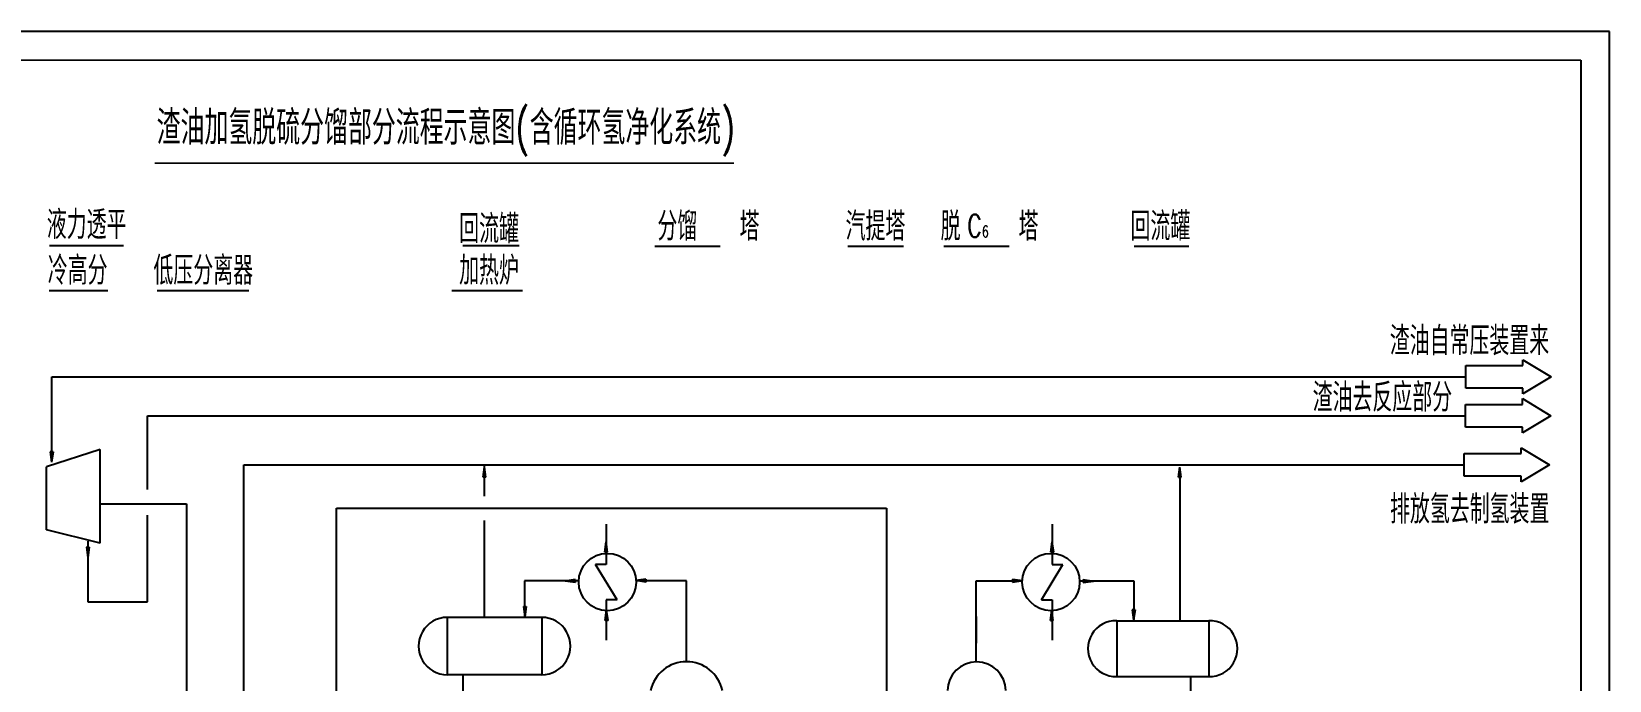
# Model space of a CAD drawing. Extents: x 0 to 420, y 0 to 297.
# Drawn here: x 142.8 to 419.9, y 182.9 to 296.9 of the extents above; entities that cross this region are included whole.
import ezdxf

# ---------------------------------------------------------------- set-up
doc = ezdxf.new("R2010")
doc.units = 0
doc.header["$LTSCALE"] = 300
doc.header["$MEASUREMENT"] = 0
doc.linetypes.add('DASHED', pattern=[0.75, 0.5, -0.25])
doc.layers.get('0').update_dxf_attribs({"linetype": 'CONTINUOUS'})
doc.styles.get("Standard").update_dxf_attribs({"font": 'txt', "width": 0.62, "bigfont": 'hztxt'})

# ---------------------------------------------------------------- blocks, each defined once
blk = doc.blocks.new('FH02')
at = {"linetype": 'Continuous'}
for p, q in [((10, 2), (10, 3)), ((10, 3), (15, 0)), ((0, -2), (0, 2)), ((0, 2), (10, 2)), ((15, 0), (10, -3)), ((10, -2), (0, -2)), ((10, -3), (10, -2))]:
    blk.add_line(p, q, dxfattribs=at)

msp = doc.modelspace()

# ---------------------------------------------------------------- linework, layer by layer
for p, q in [((419.86, 296.85), (-0.14, 296.85)), ((419.86, -0.15), (419.86, 296.85)), ((145.88, 259.3), (158.93, 259.3)), ((218.49, 259.3), (228.37, 259.3)), ((252.21, 259.15), (263.69, 259.15)), ((286.08, 259.15), (295.88, 259.15)), ((302.94, 259.15), (314.42, 259.15)), ((336.38, 259.15), (345.97, 259.15)), ((145.86, 251.39), (156.16, 251.39)), ((164.79, 251.39), (180.91, 251.39)), ((216.56, 251.39), (228.98, 251.39)), ((146.32, 222.82), (146.32, 236.21)), ((146.32, 236.21), (394.65, 236.21)), ((163.09, 229.37), (394.57, 229.37)), ((163.09, 216.42), (163.09, 229.37)), ((154.8, 223.43), (145.39, 220.39)), ((146.53, 223.02), (146.03, 223.02)), ((146.03, 223.02), (146.28, 221.23)), ((146.52, 222.98), (146.04, 222.98)), ((146.53, 222.93), (146.05, 222.93)), ((146.51, 222.9), (146.05, 222.9)), ((146.5, 222.85), (146.06, 222.85)), ((146.5, 222.81), (146.06, 222.81)), ((146.49, 222.77), (146.07, 222.77)), ((146.49, 222.73), (146.07, 222.73)), ((146.48, 222.7), (146.08, 222.7)), ((146.48, 222.67), (146.08, 222.67)), ((146.48, 222.65), (146.09, 222.65)), ((146.47, 222.63), (146.09, 222.63)), ((146.47, 222.61), (146.09, 222.61)), ((146.47, 222.61), (146.09, 222.61)), ((146.47, 222.59), (146.09, 222.59)), ((146.47, 222.59), (146.09, 222.59)), ((146.46, 222.57), (146.1, 222.57)), ((146.46, 222.57), (146.1, 222.57)), ((146.46, 222.56), (146.1, 222.56)), ((146.46, 222.53), (146.1, 222.53)), ((146.46, 222.5), (146.11, 222.5)), ((146.45, 222.49), (146.11, 222.49)), ((146.45, 222.46), (146.11, 222.46)), ((146.45, 222.44), (146.11, 222.44)), ((146.51, 222.93), (146.12, 222.93)), ((146.44, 222.42), (146.12, 222.42)), ((146.44, 222.38), (146.12, 222.38)), ((146.44, 222.38), (146.12, 222.38)), ((146.43, 222.35), (146.13, 222.35)), ((146.43, 222.31), (146.13, 222.31)), ((146.51, 222.93), (146.14, 222.93)), ((146.43, 222.28), (146.14, 222.28)), ((146.42, 222.27), (146.14, 222.27)), ((146.42, 222.24), (146.14, 222.24)), ((146.41, 222.2), (146.15, 222.2)), ((146.41, 222.17), (146.15, 222.17)), ((146.41, 222.16), (146.15, 222.16)), ((146.41, 222.15), (146.15, 222.15)), ((146.41, 222.15), (146.15, 222.15)), ((146.41, 222.14), (146.16, 222.14)), ((146.41, 222.14), (146.16, 222.14)), ((146.4, 222.12), (146.16, 222.12)), ((146.4, 222.11), (146.16, 222.11)), ((146.4, 222.08), (146.16, 222.08)), ((146.39, 222.06), (146.17, 222.06)), ((146.39, 222.03), (146.17, 222.03)), ((146.38, 221.99), (146.18, 221.99)), ((146.39, 221.99), (146.18, 221.99)), ((146.38, 221.97), (146.18, 221.97)), ((146.38, 221.94), (146.18, 221.94)), ((146.38, 221.92), (146.19, 221.92)), ((146.37, 221.9), (146.19, 221.9)), ((146.37, 221.88), (146.19, 221.88)), ((146.37, 221.87), (146.19, 221.87)), ((146.37, 221.86), (146.19, 221.86)), ((146.37, 221.85), (146.2, 221.85)), ((146.36, 221.83), (146.2, 221.83)), ((146.36, 221.83), (146.2, 221.83)), ((146.36, 221.82), (146.2, 221.82)), ((146.36, 221.82), (146.2, 221.82)), ((146.36, 221.81), (146.2, 221.81)), ((146.36, 221.79), (146.2, 221.79)), ((146.36, 221.78), (146.21, 221.78)), ((146.35, 221.76), (146.21, 221.76)), ((146.35, 221.74), (146.21, 221.74)), ((146.35, 221.74), (146.21, 221.74)), ((146.35, 221.74), (146.21, 221.74)), ((146.35, 221.73), (146.21, 221.73)), ((146.35, 221.72), (146.21, 221.72)), ((146.35, 221.71), (146.22, 221.71)), ((146.34, 221.69), (146.22, 221.69)), ((146.34, 221.69), (146.22, 221.69)), ((146.34, 221.69), (146.22, 221.69)), ((146.53, 223.02), (146.28, 221.23)), ((146.28, 223.02), (146.28, 221.23)), ((154.8, 206.97), (154.8, 223.43)), ((145.39, 209.32), (145.39, 220.39)), ((146.34, 221.66), (146.22, 221.66)), ((146.34, 221.66), (146.22, 221.66)), ((146.34, 221.65), (146.22, 221.65)), ((146.33, 221.62), (146.23, 221.62)), ((146.33, 221.61), (146.23, 221.61)), ((146.33, 221.6), (146.23, 221.6)), ((146.33, 221.58), (146.23, 221.58)), ((146.32, 221.54), (146.24, 221.54)), ((146.32, 221.52), (146.24, 221.52)), ((146.32, 221.51), (146.24, 221.51)), ((146.31, 221.46), (146.25, 221.46)), ((180.04, 41.69), (180.04, 220.74)), ((180.04, 220.74), (394.34, 220.74)), ((222.05, 218.56), (222.3, 220.36)), ((222.5, 218.93), (222.1, 218.93)), ((222.5, 218.92), (222.1, 218.92)), ((222.49, 219), (222.11, 219)), ((222.49, 219), (222.11, 219)), ((222.49, 218.98), (222.11, 218.98)), ((222.49, 218.98), (222.11, 218.98)), ((222.49, 218.96), (222.11, 218.96)), ((222.48, 219.06), (222.12, 219.06)), ((222.48, 219.02), (222.12, 219.02)), ((222.48, 219.02), (222.12, 219.02)), ((222.48, 219.02), (222.12, 219.02)), ((222.47, 219.15), (222.13, 219.15)), ((222.47, 219.13), (222.13, 219.13)), ((222.47, 219.1), (222.13, 219.1)), ((222.47, 219.09), (222.13, 219.09)), ((222.46, 219.21), (222.14, 219.21)), ((222.46, 219.2), (222.14, 219.2)), ((222.46, 219.17), (222.14, 219.17)), ((222.45, 219.28), (222.15, 219.28)), ((222.45, 219.24), (222.15, 219.24)), ((222.44, 219.34), (222.16, 219.34)), ((222.44, 219.32), (222.16, 219.32)), ((222.44, 219.31), (222.16, 219.31)), ((222.43, 219.45), (222.17, 219.45)), ((222.43, 219.45), (222.17, 219.45)), ((222.43, 219.43), (222.17, 219.43)), ((222.43, 219.43), (222.17, 219.43)), ((222.43, 219.43), (222.17, 219.43)), ((222.43, 219.41), (222.17, 219.41)), ((222.43, 219.38), (222.17, 219.38)), ((222.42, 219.5), (222.18, 219.5)), ((222.42, 219.47), (222.18, 219.47)), ((222.42, 219.47), (222.18, 219.47)), ((222.41, 219.55), (222.19, 219.55)), ((222.41, 219.53), (222.19, 219.53)), ((222.4, 219.64), (222.2, 219.64)), ((222.4, 219.62), (222.2, 219.62)), ((222.4, 219.6), (222.2, 219.6)), ((222.4, 219.59), (222.2, 219.59)), ((222.39, 219.73), (222.21, 219.73)), ((222.39, 219.71), (222.21, 219.71)), ((222.39, 219.7), (222.21, 219.7)), ((222.39, 219.68), (222.21, 219.68)), ((222.39, 219.67), (222.21, 219.67)), ((222.37, 219.81), (222.22, 219.81)), ((222.38, 219.79), (222.22, 219.79)), ((222.38, 219.78), (222.22, 219.78)), ((222.38, 219.77), (222.22, 219.77)), ((222.38, 219.77), (222.22, 219.77)), ((222.38, 219.75), (222.22, 219.75)), ((222.38, 219.75), (222.22, 219.75)), ((222.38, 219.74), (222.22, 219.74)), ((222.37, 219.88), (222.23, 219.88)), ((222.37, 219.87), (222.23, 219.87)), ((222.37, 219.86), (222.23, 219.86)), ((222.37, 219.85), (222.23, 219.85)), ((222.37, 219.84), (222.23, 219.84)), ((222.37, 219.84), (222.23, 219.84)), ((222.37, 219.82), (222.23, 219.82)), ((222.36, 219.93), (222.24, 219.93)), ((222.36, 219.93), (222.24, 219.93)), ((222.36, 219.93), (222.24, 219.93)), ((222.36, 219.9), (222.24, 219.9)), ((222.36, 219.89), (222.24, 219.89)), ((222.36, 219.89), (222.24, 219.89)), ((222.35, 220.01), (222.25, 220.01)), ((222.35, 219.99), (222.25, 219.99)), ((222.35, 219.98), (222.25, 219.98)), ((222.35, 219.96), (222.25, 219.96)), ((222.34, 220.07), (222.26, 220.07)), ((222.34, 220.07), (222.26, 220.07)), ((222.34, 220.05), (222.26, 220.05)), ((222.33, 220.12), (222.27, 220.12)), ((222.55, 218.56), (222.3, 220.36)), ((222.3, 218.57), (222.3, 220.36)), ((222.31, 215.25), (222.31, 220.74)), ((344.16, 218.56), (344.4, 220.36)), ((344.21, 218.98), (344.59, 218.98)), ((344.21, 218.98), (344.59, 218.98)), ((344.21, 218.96), (344.59, 218.96)), ((344.21, 218.93), (344.6, 218.93)), ((344.21, 218.92), (344.6, 218.92)), ((344.22, 219.06), (344.58, 219.06)), ((344.22, 219.02), (344.59, 219.02)), ((344.22, 219.02), (344.59, 219.02)), ((344.22, 219.02), (344.59, 219.02)), ((344.22, 219), (344.59, 219)), ((344.22, 219), (344.59, 219)), ((344.23, 219.13), (344.57, 219.13)), ((344.23, 219.1), (344.58, 219.1)), ((344.23, 219.09), (344.58, 219.09)), ((344.24, 219.21), (344.56, 219.21)), ((344.24, 219.2), (344.56, 219.2)), ((344.24, 219.17), (344.57, 219.17)), ((344.24, 219.15), (344.57, 219.15)), ((344.25, 219.28), (344.55, 219.28)), ((344.25, 219.24), (344.56, 219.24)), ((344.26, 219.34), (344.54, 219.34)), ((344.26, 219.32), (344.55, 219.32)), ((344.26, 219.31), (344.55, 219.31)), ((344.27, 219.43), (344.53, 219.43)), ((344.27, 219.41), (344.53, 219.41)), ((344.27, 219.38), (344.54, 219.38)), ((344.28, 219.47), (344.52, 219.47)), ((344.28, 219.47), (344.52, 219.47)), ((344.28, 219.45), (344.53, 219.45)), ((344.28, 219.45), (344.53, 219.45)), ((344.28, 219.43), (344.53, 219.43)), ((344.28, 219.43), (344.53, 219.43)), ((344.29, 219.55), (344.51, 219.55)), ((344.29, 219.53), (344.52, 219.53)), ((344.29, 219.5), (344.52, 219.5)), ((344.3, 219.64), (344.5, 219.64)), ((344.3, 219.62), (344.5, 219.62)), ((344.3, 219.6), (344.51, 219.6)), ((344.3, 219.59), (344.51, 219.59)), ((344.31, 219.71), (344.49, 219.71)), ((344.31, 219.7), (344.49, 219.7)), ((344.31, 219.68), (344.5, 219.68)), ((344.31, 219.67), (344.5, 219.67)), ((344.32, 219.79), (344.48, 219.79)), ((344.32, 219.78), (344.48, 219.78)), ((344.32, 219.77), (344.48, 219.77)), ((344.32, 219.77), (344.48, 219.77)), ((344.32, 219.75), (344.49, 219.75)), ((344.32, 219.75), (344.49, 219.75)), ((344.32, 219.74), (344.49, 219.74)), ((344.32, 219.73), (344.49, 219.73)), ((344.33, 219.86), (344.47, 219.86)), ((344.33, 219.85), (344.47, 219.85)), ((344.33, 219.84), (344.47, 219.84)), ((344.33, 219.84), (344.47, 219.84)), ((344.33, 219.82), (344.48, 219.82)), ((344.33, 219.81), (344.48, 219.81)), ((344.34, 219.93), (344.46, 219.93)), ((344.34, 219.93), (344.46, 219.93)), ((344.34, 219.93), (344.46, 219.93)), ((344.34, 219.9), (344.47, 219.9)), ((344.34, 219.89), (344.47, 219.89)), ((344.34, 219.89), (344.47, 219.89)), ((344.34, 219.88), (344.47, 219.88)), ((344.34, 219.87), (344.47, 219.87)), ((344.35, 220.01), (344.45, 220.01)), ((344.35, 219.99), (344.45, 219.99)), ((344.35, 219.98), (344.45, 219.98)), ((344.35, 219.96), (344.46, 219.96)), ((344.36, 220.07), (344.44, 220.07)), ((344.36, 220.07), (344.44, 220.07)), ((344.36, 220.05), (344.45, 220.05)), ((344.37, 220.12), (344.43, 220.12)), ((344.65, 218.56), (344.4, 220.36)), ((344.4, 218.57), (344.4, 220.36)), ((344.46, 193.37), (344.46, 219.01)), ((222.55, 218.56), (222.05, 218.56)), ((222.54, 218.61), (222.06, 218.61)), ((222.53, 218.69), (222.07, 218.69)), ((222.55, 218.65), (222.07, 218.65)), ((222.52, 218.78), (222.08, 218.78)), ((222.52, 218.74), (222.08, 218.74)), ((222.51, 218.86), (222.09, 218.86)), ((222.51, 218.82), (222.09, 218.82)), ((222.5, 218.88), (222.1, 218.88)), ((222.53, 218.65), (222.14, 218.65)), ((222.53, 218.65), (222.16, 218.65)), ((344.16, 218.65), (344.64, 218.65)), ((344.16, 218.61), (344.64, 218.61)), ((344.16, 218.56), (344.65, 218.56)), ((344.17, 218.69), (344.63, 218.69)), ((344.17, 218.65), (344.55, 218.65)), ((344.17, 218.65), (344.57, 218.65)), ((344.18, 218.74), (344.63, 218.74)), ((344.19, 218.82), (344.61, 218.82)), ((344.19, 218.78), (344.62, 218.78)), ((344.2, 218.88), (344.6, 218.88)), ((344.2, 218.86), (344.61, 218.86)), ((163.09, 196.68), (163.09, 211.93)), ((196.32, 168.88), (196.32, 213.16)), ((196.32, 213.16), (292.91, 213.16)), ((222.31, 193.95), (222.31, 210.95)), ((292.91, 213.16), (292.91, 163.09)), ((154.8, 206.97), (145.39, 209.32)), ((243.68, 210.3), (243.68, 203.26)), ((321.99, 210.3), (321.99, 203.26)), ((152.39, 206.28), (152.64, 204.49)), ((152.88, 206.28), (152.39, 206.28)), ((152.88, 206.24), (152.4, 206.24)), ((152.88, 206.19), (152.4, 206.19)), ((152.86, 206.15), (152.41, 206.15)), ((152.86, 206.11), (152.41, 206.11)), ((152.85, 206.07), (152.42, 206.07)), ((152.85, 206.03), (152.42, 206.03)), ((152.84, 205.99), (152.43, 205.99)), ((152.84, 205.96), (152.43, 205.96)), ((152.83, 205.92), (152.44, 205.92)), ((152.83, 205.91), (152.44, 205.91)), ((152.83, 205.89), (152.44, 205.89)), ((152.82, 205.87), (152.45, 205.87)), ((152.82, 205.87), (152.45, 205.87)), ((152.82, 205.85), (152.45, 205.85)), ((152.82, 205.85), (152.45, 205.85)), ((152.82, 205.83), (152.45, 205.83)), ((152.82, 205.83), (152.45, 205.83)), ((152.82, 205.82), (152.45, 205.82)), ((152.81, 205.79), (152.46, 205.79)), ((152.81, 205.76), (152.46, 205.76)), ((152.81, 205.75), (152.46, 205.75)), ((152.87, 206.19), (152.47, 206.19)), ((152.8, 205.72), (152.47, 205.72)), ((152.8, 205.7), (152.47, 205.7)), ((152.8, 205.67), (152.47, 205.67)), ((152.79, 205.64), (152.48, 205.64)), ((152.79, 205.64), (152.48, 205.64)), ((152.79, 205.6), (152.48, 205.6)), ((152.87, 206.19), (152.49, 206.19)), ((152.78, 205.57), (152.49, 205.57)), ((152.78, 205.54), (152.49, 205.54)), ((152.78, 205.53), (152.49, 205.53)), ((152.77, 205.5), (152.5, 205.5)), ((152.77, 205.46), (152.5, 205.46)), ((152.77, 205.43), (152.51, 205.43)), ((152.76, 205.42), (152.51, 205.42)), ((152.76, 205.41), (152.51, 205.41)), ((152.76, 205.41), (152.51, 205.41)), ((152.76, 205.4), (152.51, 205.4)), ((152.76, 205.4), (152.51, 205.4)), ((152.76, 205.38), (152.51, 205.38)), ((152.76, 205.37), (152.51, 205.37)), ((152.75, 205.34), (152.52, 205.34)), ((152.75, 205.32), (152.52, 205.32)), ((152.75, 205.29), (152.53, 205.29)), ((152.74, 205.25), (152.53, 205.25)), ((152.74, 205.25), (152.53, 205.25)), ((152.74, 205.23), (152.53, 205.23)), ((152.73, 205.2), (152.54, 205.2)), ((152.73, 205.18), (152.54, 205.18)), ((152.73, 205.16), (152.54, 205.16)), ((152.73, 205.14), (152.55, 205.14)), ((152.72, 205.13), (152.55, 205.13)), ((152.72, 205.12), (152.55, 205.12)), ((152.72, 205.1), (152.55, 205.1)), ((152.72, 205.09), (152.55, 205.09)), ((152.72, 205.09), (152.55, 205.09)), ((152.72, 205.08), (152.55, 205.08)), ((152.72, 205.08), (152.55, 205.08)), ((152.72, 205.07), (152.56, 205.07)), ((152.61, 207.35), (152.61, 202.08)), ((152.64, 206.28), (152.64, 204.49)), ((152.88, 206.28), (152.64, 204.49)), ((243.42, 205.41), (243.66, 207.21)), ((243.9, 205.46), (243.42, 205.46)), ((243.91, 205.41), (243.42, 205.41)), ((243.89, 205.54), (243.43, 205.54)), ((243.91, 205.5), (243.43, 205.5)), ((243.88, 205.59), (243.44, 205.59)), ((243.87, 205.67), (243.45, 205.67)), ((243.88, 205.63), (243.45, 205.63)), ((243.86, 205.77), (243.46, 205.77)), ((243.86, 205.73), (243.46, 205.73)), ((243.87, 205.71), (243.46, 205.71)), ((243.85, 205.85), (243.47, 205.85)), ((243.85, 205.85), (243.47, 205.85)), ((243.85, 205.83), (243.47, 205.83)), ((243.85, 205.83), (243.47, 205.83)), ((243.85, 205.81), (243.47, 205.81)), ((243.86, 205.78), (243.47, 205.78)), ((243.84, 205.91), (243.48, 205.91)), ((243.84, 205.87), (243.48, 205.87)), ((243.85, 205.87), (243.48, 205.87)), ((243.85, 205.87), (243.48, 205.87)), ((243.83, 205.98), (243.49, 205.98)), ((243.83, 205.95), (243.49, 205.95)), ((243.84, 205.94), (243.49, 205.94)), ((243.82, 206.06), (243.5, 206.06)), ((243.82, 206.05), (243.5, 206.05)), ((243.82, 206.02), (243.5, 206.02)), ((243.83, 206), (243.5, 206)), ((243.9, 205.5), (243.5, 205.5)), ((243.81, 206.13), (243.51, 206.13)), ((243.81, 206.09), (243.51, 206.09)), ((243.8, 206.19), (243.52, 206.19)), ((243.8, 206.17), (243.52, 206.17)), ((243.81, 206.16), (243.52, 206.16)), ((243.9, 205.5), (243.52, 205.5)), ((243.79, 206.28), (243.53, 206.28)), ((243.79, 206.28), (243.53, 206.28)), ((243.79, 206.28), (243.53, 206.28)), ((243.79, 206.27), (243.53, 206.27)), ((243.8, 206.23), (243.53, 206.23)), ((243.78, 206.35), (243.54, 206.35)), ((243.78, 206.32), (243.54, 206.32)), ((243.78, 206.32), (243.54, 206.32)), ((243.79, 206.3), (243.54, 206.3)), ((243.79, 206.3), (243.54, 206.3)), ((243.77, 206.41), (243.55, 206.41)), ((243.78, 206.38), (243.55, 206.38)), ((243.76, 206.5), (243.56, 206.5)), ((243.76, 206.47), (243.56, 206.47)), ((243.77, 206.45), (243.56, 206.45)), ((243.77, 206.44), (243.56, 206.44)), ((243.75, 206.58), (243.57, 206.58)), ((243.75, 206.57), (243.57, 206.57)), ((243.75, 206.55), (243.57, 206.55)), ((243.75, 206.53), (243.57, 206.53)), ((243.76, 206.52), (243.57, 206.52)), ((243.74, 206.64), (243.58, 206.64)), ((243.74, 206.63), (243.58, 206.63)), ((243.74, 206.62), (243.58, 206.62)), ((243.74, 206.62), (243.58, 206.62)), ((243.74, 206.6), (243.58, 206.6)), ((243.74, 206.6), (243.58, 206.6)), ((243.75, 206.59), (243.58, 206.59)), ((243.73, 206.72), (243.59, 206.72)), ((243.73, 206.71), (243.59, 206.71)), ((243.73, 206.7), (243.59, 206.7)), ((243.73, 206.69), (243.59, 206.69)), ((243.73, 206.69), (243.59, 206.69)), ((243.73, 206.67), (243.59, 206.67)), ((243.74, 206.66), (243.59, 206.66)), ((243.72, 206.78), (243.6, 206.78)), ((243.72, 206.78), (243.6, 206.78)), ((243.72, 206.78), (243.6, 206.78)), ((243.73, 206.75), (243.6, 206.75)), ((243.73, 206.75), (243.6, 206.75)), ((243.72, 206.75), (243.6, 206.75)), ((243.73, 206.73), (243.6, 206.73)), ((243.71, 206.86), (243.61, 206.86)), ((243.71, 206.84), (243.61, 206.84)), ((243.71, 206.83), (243.61, 206.83)), ((243.72, 206.82), (243.61, 206.82)), ((243.7, 206.92), (243.62, 206.92)), ((243.7, 206.92), (243.62, 206.92)), ((243.7, 206.9), (243.62, 206.9)), ((243.69, 206.98), (243.63, 206.98)), ((243.66, 205.42), (243.66, 207.21)), ((243.91, 205.41), (243.66, 207.21)), ((321.77, 205.41), (322.01, 207.21)), ((321.77, 205.5), (322.25, 205.5)), ((321.77, 205.46), (322.25, 205.46)), ((321.77, 205.41), (322.26, 205.41)), ((321.78, 205.5), (322.16, 205.5)), ((321.78, 205.5), (322.18, 205.5)), ((321.79, 205.59), (322.24, 205.59)), ((321.79, 205.54), (322.24, 205.54)), ((321.8, 205.67), (322.23, 205.67)), ((321.8, 205.63), (322.23, 205.63)), ((321.81, 205.73), (322.22, 205.73)), ((321.81, 205.71), (322.22, 205.71)), ((321.82, 205.83), (322.2, 205.83)), ((321.82, 205.83), (322.2, 205.83)), ((321.82, 205.81), (322.21, 205.81)), ((321.82, 205.78), (322.21, 205.78)), ((321.82, 205.77), (322.21, 205.77)), ((321.83, 205.87), (322.2, 205.87)), ((321.83, 205.87), (322.2, 205.87)), ((321.83, 205.87), (322.2, 205.87)), ((321.83, 205.85), (322.2, 205.85)), ((321.83, 205.85), (322.2, 205.85)), ((321.84, 205.95), (322.19, 205.95)), ((321.84, 205.94), (322.19, 205.94)), ((321.84, 205.91), (322.19, 205.91)), ((321.85, 206.02), (322.18, 206.02)), ((321.85, 206), (322.18, 206)), ((321.85, 205.98), (322.18, 205.98)), ((321.86, 206.09), (322.17, 206.09)), ((321.86, 206.06), (322.17, 206.06)), ((321.86, 206.05), (322.17, 206.05)), ((321.87, 206.19), (322.15, 206.19)), ((321.87, 206.17), (322.16, 206.17)), ((321.87, 206.16), (322.16, 206.16)), ((321.87, 206.13), (322.16, 206.13)), ((321.88, 206.27), (322.14, 206.27)), ((321.88, 206.23), (322.15, 206.23)), ((321.89, 206.32), (322.14, 206.32)), ((321.89, 206.32), (322.14, 206.32)), ((321.89, 206.3), (322.14, 206.3)), ((321.89, 206.3), (322.14, 206.3)), ((321.89, 206.28), (322.14, 206.28)), ((321.89, 206.28), (322.14, 206.28)), ((321.89, 206.28), (322.14, 206.28)), ((321.9, 206.41), (322.12, 206.41)), ((321.9, 206.38), (322.13, 206.38)), ((321.9, 206.35), (322.13, 206.35)), ((321.91, 206.47), (322.12, 206.47)), ((321.91, 206.45), (322.12, 206.45)), ((321.91, 206.44), (322.12, 206.44)), ((321.92, 206.55), (322.1, 206.55)), ((321.92, 206.53), (322.11, 206.53)), ((321.92, 206.52), (322.11, 206.52)), ((321.92, 206.5), (322.11, 206.5)), ((321.93, 206.63), (322.09, 206.63)), ((321.93, 206.62), (322.1, 206.62)), ((321.93, 206.62), (322.1, 206.62)), ((321.93, 206.6), (322.1, 206.6)), ((321.93, 206.6), (322.1, 206.6)), ((321.93, 206.59), (322.1, 206.59)), ((321.93, 206.58), (322.1, 206.58)), ((321.93, 206.57), (322.1, 206.57)), ((321.94, 206.7), (322.08, 206.7)), ((321.94, 206.69), (322.08, 206.69)), ((321.94, 206.69), (322.08, 206.69)), ((321.94, 206.67), (322.09, 206.67)), ((321.94, 206.66), (322.09, 206.66)), ((321.94, 206.64), (322.09, 206.64)), ((321.95, 206.78), (322.07, 206.78)), ((321.95, 206.78), (322.07, 206.78)), ((321.95, 206.75), (322.08, 206.75)), ((321.95, 206.75), (322.08, 206.75)), ((321.95, 206.75), (322.08, 206.75)), ((321.95, 206.73), (322.08, 206.73)), ((321.95, 206.72), (322.08, 206.72)), ((321.95, 206.71), (322.08, 206.71)), ((321.96, 206.84), (322.06, 206.84)), ((321.96, 206.83), (322.07, 206.83)), ((321.96, 206.82), (322.07, 206.82)), ((321.96, 206.78), (322.07, 206.78)), ((321.97, 206.92), (322.05, 206.92)), ((321.97, 206.92), (322.05, 206.92)), ((321.97, 206.9), (322.06, 206.9)), ((321.97, 206.86), (322.06, 206.86)), ((321.98, 206.98), (322.05, 206.98)), ((322.01, 205.42), (322.01, 207.21)), ((322.26, 205.41), (322.01, 207.21)), ((152.71, 205.05), (152.56, 205.05)), ((152.71, 205.03), (152.56, 205.03)), ((152.71, 205.02), (152.56, 205.02)), ((152.71, 205), (152.56, 205)), ((152.71, 205), (152.56, 205)), ((152.71, 205), (152.57, 205)), ((152.7, 204.99), (152.57, 204.99)), ((152.7, 204.98), (152.57, 204.98)), ((152.7, 204.96), (152.57, 204.96)), ((152.7, 204.95), (152.57, 204.95)), ((152.7, 204.95), (152.57, 204.95)), ((152.7, 204.94), (152.57, 204.94)), ((152.69, 204.92), (152.58, 204.92)), ((152.69, 204.92), (152.58, 204.92)), ((152.69, 204.91), (152.58, 204.91)), ((152.69, 204.88), (152.58, 204.88)), ((152.69, 204.87), (152.58, 204.87)), ((152.69, 204.86), (152.59, 204.86)), ((152.68, 204.84), (152.59, 204.84)), ((152.68, 204.8), (152.59, 204.8)), ((152.68, 204.78), (152.6, 204.78)), ((152.67, 204.77), (152.6, 204.77)), ((152.67, 204.72), (152.6, 204.72)), ((245.58, 197.01), (241.78, 203.26)), ((243.68, 203.26), (241.78, 203.26)), ((320.09, 197.01), (323.89, 203.26)), ((321.99, 203.26), (323.89, 203.26)), ((152.61, 202.08), (152.61, 196.68)), ((238.82, 200.38), (229.33, 200.38)), ((229.33, 200.38), (229.33, 194.15)), ((238.24, 200.59), (236.45, 200.34)), ((238.24, 200.1), (236.45, 200.34)), ((238.24, 200.34), (236.45, 200.34)), ((236.68, 200.37), (236.68, 200.31)), ((236.73, 200.38), (236.73, 200.3)), ((236.74, 200.38), (236.74, 200.3)), ((236.76, 200.38), (236.76, 200.3)), ((236.8, 200.39), (236.8, 200.29)), ((236.82, 200.39), (236.82, 200.29)), ((236.83, 200.39), (236.83, 200.29)), ((236.84, 200.4), (236.84, 200.29)), ((236.87, 200.4), (236.87, 200.28)), ((236.88, 200.4), (236.88, 200.28)), ((236.88, 200.4), (236.88, 200.28)), ((236.91, 200.41), (236.91, 200.28)), ((236.91, 200.41), (236.91, 200.28)), ((236.91, 200.4), (236.91, 200.28)), ((236.92, 200.41), (236.92, 200.28)), ((236.94, 200.41), (236.94, 200.27)), ((236.95, 200.41), (236.95, 200.27)), ((236.96, 200.41), (236.96, 200.27)), ((236.96, 200.41), (236.96, 200.27)), ((236.96, 200.41), (236.96, 200.27)), ((236.98, 200.42), (236.98, 200.27)), ((236.99, 200.42), (236.99, 200.27)), ((237.01, 200.42), (237.01, 200.26)), ((237.03, 200.42), (237.03, 200.26)), ((237.04, 200.42), (237.04, 200.26)), ((237.04, 200.42), (237.04, 200.26)), ((237.05, 200.42), (237.05, 200.26)), ((237.05, 200.42), (237.05, 200.26)), ((237.07, 200.43), (237.07, 200.26)), ((237.08, 200.43), (237.08, 200.26)), ((237.09, 200.43), (237.09, 200.25)), ((237.1, 200.43), (237.1, 200.25)), ((237.12, 200.43), (237.12, 200.25)), ((237.14, 200.44), (237.14, 200.25)), ((237.16, 200.44), (237.16, 200.24)), ((237.19, 200.44), (237.19, 200.24)), ((237.21, 200.45), (237.21, 200.24)), ((237.21, 200.45), (237.21, 200.24)), ((237.25, 200.45), (237.25, 200.23)), ((237.28, 200.46), (237.28, 200.23)), ((237.3, 200.46), (237.3, 200.22)), ((237.33, 200.46), (237.33, 200.22)), ((237.34, 200.46), (237.34, 200.22)), ((237.36, 200.47), (237.36, 200.22)), ((237.36, 200.47), (237.36, 200.22)), ((237.37, 200.47), (237.37, 200.22)), ((237.37, 200.47), (237.37, 200.22)), ((237.38, 200.47), (237.38, 200.21)), ((237.39, 200.47), (237.39, 200.21)), ((237.42, 200.48), (237.42, 200.21)), ((237.46, 200.48), (237.46, 200.2)), ((237.49, 200.48), (237.49, 200.2)), ((237.5, 200.49), (237.5, 200.2)), ((237.53, 200.49), (237.53, 200.19)), ((237.56, 200.5), (237.56, 200.19)), ((237.6, 200.5), (237.6, 200.18)), ((237.6, 200.5), (237.6, 200.18)), ((237.64, 200.5), (237.64, 200.18)), ((237.66, 200.51), (237.66, 200.18)), ((237.68, 200.51), (237.68, 200.17)), ((237.71, 200.51), (237.71, 200.17)), ((237.72, 200.52), (237.72, 200.17)), ((237.75, 200.52), (237.75, 200.16)), ((237.78, 200.52), (237.78, 200.16)), ((237.79, 200.53), (237.79, 200.16)), ((237.79, 200.53), (237.79, 200.16)), ((237.81, 200.53), (237.81, 200.16)), ((237.81, 200.53), (237.81, 200.16)), ((237.83, 200.53), (237.83, 200.15)), ((237.83, 200.53), (237.83, 200.15)), ((237.85, 200.53), (237.85, 200.15)), ((237.87, 200.54), (237.87, 200.15)), ((237.88, 200.54), (237.88, 200.14)), ((237.92, 200.54), (237.92, 200.14)), ((237.95, 200.55), (237.95, 200.14)), ((237.99, 200.55), (237.99, 200.13)), ((238.03, 200.56), (238.03, 200.13)), ((238.07, 200.56), (238.07, 200.12)), ((238.12, 200.57), (238.12, 200.11)), ((238.15, 200.59), (238.15, 200.11)), ((238.15, 200.58), (238.15, 200.18)), ((238.15, 200.58), (238.15, 200.2)), ((238.2, 200.58), (238.2, 200.1)), ((238.24, 200.59), (238.24, 200.1)), ((250.65, 200.65), (248.86, 200.4)), ((250.65, 200.4), (248.86, 200.4)), ((250.65, 200.16), (248.86, 200.4)), ((257.77, 200.38), (248.91, 200.38)), ((249.09, 200.44), (249.09, 200.37)), ((249.14, 200.44), (249.14, 200.37)), ((249.15, 200.44), (249.15, 200.36)), ((249.17, 200.45), (249.17, 200.36)), ((249.21, 200.45), (249.21, 200.36)), ((249.23, 200.45), (249.23, 200.35)), ((249.24, 200.46), (249.24, 200.35)), ((249.25, 200.46), (249.25, 200.35)), ((249.28, 200.46), (249.28, 200.35)), ((249.29, 200.46), (249.29, 200.34)), ((249.29, 200.46), (249.29, 200.34)), ((249.32, 200.47), (249.32, 200.34)), ((249.32, 200.47), (249.32, 200.34)), ((249.32, 200.47), (249.32, 200.34)), ((249.34, 200.47), (249.34, 200.34)), ((249.35, 200.47), (249.35, 200.34)), ((249.36, 200.47), (249.36, 200.34)), ((249.37, 200.47), (249.37, 200.33)), ((249.37, 200.47), (249.37, 200.33)), ((249.37, 200.47), (249.37, 200.33)), ((249.39, 200.48), (249.39, 200.33)), ((249.41, 200.48), (249.41, 200.33)), ((249.43, 200.48), (249.43, 200.33)), ((249.44, 200.48), (249.44, 200.32)), ((249.45, 200.49), (249.45, 200.32)), ((249.45, 200.49), (249.45, 200.32)), ((249.46, 200.49), (249.46, 200.32)), ((249.46, 200.49), (249.46, 200.32)), ((249.48, 200.49), (249.48, 200.32)), ((249.49, 200.49), (249.49, 200.32)), ((249.5, 200.49), (249.5, 200.32)), ((249.52, 200.49), (249.52, 200.31)), ((249.53, 200.5), (249.53, 200.31)), ((249.55, 200.5), (249.55, 200.31)), ((249.57, 200.5), (249.57, 200.31)), ((249.6, 200.51), (249.6, 200.3)), ((249.62, 200.51), (249.62, 200.3)), ((249.62, 200.51), (249.62, 200.3)), ((249.66, 200.51), (249.66, 200.29)), ((249.69, 200.52), (249.69, 200.29)), ((249.71, 200.52), (249.71, 200.29)), ((249.75, 200.53), (249.75, 200.28)), ((249.75, 200.53), (249.75, 200.28)), ((249.77, 200.53), (249.77, 200.28)), ((249.77, 200.53), (249.77, 200.28)), ((249.78, 200.53), (249.78, 200.28)), ((249.78, 200.53), (249.78, 200.28)), ((249.79, 200.53), (249.79, 200.28)), ((249.8, 200.53), (249.8, 200.27)), ((249.84, 200.54), (249.84, 200.27)), ((249.87, 200.54), (249.87, 200.27)), ((249.9, 200.55), (249.9, 200.26)), ((249.91, 200.55), (249.91, 200.26)), ((249.94, 200.55), (249.94, 200.26)), ((249.98, 200.56), (249.98, 200.25)), ((250.01, 200.56), (250.01, 200.25)), ((250.01, 200.56), (250.01, 200.25)), ((250.05, 200.57), (250.05, 200.24)), ((250.07, 200.57), (250.07, 200.24)), ((250.09, 200.57), (250.09, 200.24)), ((250.12, 200.58), (250.12, 200.23)), ((250.13, 200.58), (250.13, 200.23)), ((250.16, 200.58), (250.16, 200.23)), ((250.19, 200.59), (250.19, 200.22)), ((250.2, 200.59), (250.2, 200.22)), ((250.2, 200.59), (250.2, 200.22)), ((250.22, 200.59), (250.22, 200.22)), ((250.22, 200.59), (250.22, 200.22)), ((250.24, 200.59), (250.24, 200.22)), ((250.24, 200.59), (250.24, 200.22)), ((250.26, 200.6), (250.26, 200.21)), ((250.28, 200.6), (250.28, 200.21)), ((250.3, 200.6), (250.3, 200.21)), ((250.33, 200.61), (250.33, 200.2)), ((250.36, 200.61), (250.36, 200.2)), ((250.4, 200.62), (250.4, 200.19)), ((250.44, 200.62), (250.44, 200.19)), ((250.48, 200.63), (250.48, 200.18)), ((250.53, 200.63), (250.53, 200.18)), ((250.57, 200.65), (250.57, 200.17)), ((250.57, 200.64), (250.57, 200.26)), ((250.57, 200.64), (250.57, 200.24)), ((250.61, 200.64), (250.61, 200.16)), ((250.65, 200.65), (250.65, 200.16)), ((257.77, 186.16), (257.77, 200.38)), ((308.64, 186.14), (308.64, 200.38)), ((308.64, 200.38), (316.77, 200.38)), ((315.02, 200.65), (315.02, 200.16)), ((315.02, 200.65), (316.82, 200.4)), ((315.02, 200.4), (316.82, 200.4)), ((315.02, 200.16), (316.82, 200.4)), ((315.07, 200.64), (315.07, 200.16)), ((315.11, 200.65), (315.11, 200.17)), ((315.11, 200.64), (315.11, 200.26)), ((315.11, 200.64), (315.11, 200.24)), ((315.15, 200.63), (315.15, 200.18)), ((315.19, 200.63), (315.19, 200.18)), ((315.24, 200.62), (315.24, 200.19)), ((315.28, 200.62), (315.28, 200.19)), ((315.32, 200.61), (315.32, 200.2)), ((315.34, 200.61), (315.34, 200.2)), ((315.38, 200.6), (315.38, 200.21)), ((315.39, 200.6), (315.39, 200.21)), ((315.42, 200.6), (315.42, 200.21)), ((315.44, 200.59), (315.44, 200.22)), ((315.44, 200.59), (315.44, 200.22)), ((315.46, 200.59), (315.46, 200.22)), ((315.46, 200.59), (315.46, 200.22)), ((315.48, 200.59), (315.48, 200.22)), ((315.48, 200.59), (315.48, 200.22)), ((315.48, 200.59), (315.48, 200.22)), ((315.51, 200.58), (315.51, 200.23)), ((315.55, 200.58), (315.55, 200.23)), ((315.56, 200.58), (315.56, 200.23)), ((315.58, 200.57), (315.58, 200.24)), ((315.6, 200.57), (315.6, 200.24)), ((315.63, 200.57), (315.63, 200.24)), ((315.66, 200.56), (315.66, 200.25)), ((315.67, 200.56), (315.67, 200.25)), ((315.7, 200.56), (315.7, 200.25)), ((315.74, 200.55), (315.74, 200.26)), ((315.76, 200.55), (315.76, 200.26)), ((315.78, 200.55), (315.78, 200.26)), ((315.8, 200.54), (315.8, 200.27)), ((315.84, 200.54), (315.84, 200.27)), ((315.87, 200.53), (315.87, 200.27)), ((315.88, 200.53), (315.88, 200.28)), ((315.89, 200.53), (315.89, 200.28)), ((315.89, 200.53), (315.89, 200.28)), ((315.9, 200.53), (315.9, 200.28)), ((315.9, 200.53), (315.9, 200.28)), ((315.92, 200.53), (315.92, 200.28)), ((315.93, 200.53), (315.93, 200.28)), ((315.96, 200.52), (315.96, 200.29)), ((315.99, 200.52), (315.99, 200.29)), ((316.01, 200.51), (316.01, 200.29)), ((316.05, 200.51), (316.05, 200.3)), ((316.06, 200.51), (316.06, 200.3)), ((316.08, 200.51), (316.08, 200.3)), ((316.1, 200.5), (316.1, 200.31)), ((316.13, 200.5), (316.13, 200.31)), ((316.14, 200.5), (316.14, 200.31)), ((316.16, 200.49), (316.16, 200.31)), ((316.17, 200.49), (316.17, 200.32)), ((316.19, 200.49), (316.19, 200.32)), ((316.2, 200.49), (316.2, 200.32)), ((316.21, 200.49), (316.21, 200.32)), ((316.21, 200.49), (316.21, 200.32)), ((316.22, 200.49), (316.22, 200.32)), ((316.22, 200.49), (316.22, 200.32)), ((316.24, 200.48), (316.24, 200.32)), ((316.25, 200.48), (316.25, 200.33)), ((316.27, 200.48), (316.27, 200.33)), ((316.28, 200.48), (316.28, 200.33)), ((316.3, 200.47), (316.3, 200.33)), ((316.3, 200.47), (316.3, 200.33)), ((316.31, 200.47), (316.31, 200.34)), ((316.31, 200.47), (316.31, 200.33)), ((316.33, 200.47), (316.33, 200.34)), ((316.34, 200.47), (316.34, 200.34)), ((316.35, 200.47), (316.35, 200.34)), ((316.35, 200.47), (316.35, 200.34)), ((316.36, 200.47), (316.36, 200.34)), ((316.38, 200.46), (316.38, 200.34)), ((316.38, 200.46), (316.38, 200.34)), ((316.39, 200.46), (316.39, 200.35)), ((316.42, 200.46), (316.42, 200.35)), ((316.44, 200.46), (316.44, 200.35)), ((316.45, 200.45), (316.45, 200.35)), ((316.47, 200.45), (316.47, 200.36)), ((316.51, 200.45), (316.51, 200.36)), ((316.53, 200.44), (316.53, 200.36)), ((316.53, 200.44), (316.53, 200.37)), ((316.58, 200.44), (316.58, 200.37)), ((326.85, 200.38), (336.35, 200.38)), ((327.43, 200.59), (329.23, 200.34)), ((327.43, 200.59), (327.43, 200.1)), ((327.43, 200.1), (329.23, 200.34)), ((327.44, 200.34), (329.23, 200.34)), ((327.48, 200.58), (327.48, 200.1)), ((327.52, 200.59), (327.52, 200.11)), ((327.52, 200.58), (327.52, 200.18)), ((327.52, 200.58), (327.52, 200.2)), ((327.56, 200.57), (327.56, 200.11)), ((327.61, 200.56), (327.61, 200.12)), ((327.65, 200.56), (327.65, 200.13)), ((327.69, 200.55), (327.69, 200.13)), ((327.73, 200.55), (327.73, 200.14)), ((327.75, 200.54), (327.75, 200.14)), ((327.79, 200.54), (327.79, 200.14)), ((327.8, 200.54), (327.8, 200.15)), ((327.83, 200.53), (327.83, 200.15)), ((327.85, 200.53), (327.85, 200.15)), ((327.85, 200.53), (327.85, 200.15)), ((327.87, 200.53), (327.87, 200.16)), ((327.87, 200.53), (327.87, 200.16)), ((327.89, 200.53), (327.89, 200.16)), ((327.89, 200.53), (327.89, 200.16)), ((327.89, 200.52), (327.89, 200.16)), ((327.93, 200.52), (327.93, 200.16)), ((327.96, 200.52), (327.96, 200.17)), ((327.97, 200.51), (327.97, 200.17)), ((328, 200.51), (328, 200.17)), ((328.01, 200.51), (328.01, 200.18)), ((328.04, 200.5), (328.04, 200.18)), ((328.07, 200.5), (328.07, 200.18)), ((328.08, 200.5), (328.08, 200.18)), ((328.11, 200.5), (328.11, 200.19)), ((328.15, 200.49), (328.15, 200.19)), ((328.17, 200.49), (328.17, 200.2)), ((328.19, 200.48), (328.19, 200.2)), ((328.21, 200.48), (328.21, 200.2)), ((328.25, 200.48), (328.25, 200.21)), ((328.28, 200.47), (328.28, 200.21)), ((328.3, 200.47), (328.3, 200.22)), ((328.3, 200.47), (328.3, 200.21)), ((328.3, 200.47), (328.3, 200.22)), ((328.32, 200.47), (328.32, 200.22)), ((328.32, 200.47), (328.32, 200.22)), ((328.33, 200.46), (328.33, 200.22)), ((328.34, 200.46), (328.34, 200.22)), ((328.37, 200.46), (328.37, 200.22)), ((328.4, 200.46), (328.4, 200.23)), ((328.42, 200.45), (328.42, 200.23)), ((328.46, 200.45), (328.46, 200.24)), ((328.47, 200.45), (328.47, 200.24)), ((328.49, 200.44), (328.49, 200.24)), ((328.51, 200.44), (328.51, 200.24)), ((328.54, 200.44), (328.54, 200.25)), ((328.55, 200.43), (328.55, 200.25)), ((328.57, 200.43), (328.57, 200.25)), ((328.58, 200.43), (328.58, 200.25)), ((328.6, 200.43), (328.6, 200.26)), ((328.61, 200.43), (328.61, 200.26)), ((328.62, 200.42), (328.62, 200.26)), ((328.62, 200.42), (328.62, 200.26)), ((328.64, 200.42), (328.64, 200.26)), ((328.64, 200.42), (328.64, 200.26)), ((328.65, 200.42), (328.65, 200.26)), ((328.66, 200.42), (328.66, 200.26)), ((328.68, 200.42), (328.68, 200.27)), ((328.69, 200.42), (328.69, 200.27)), ((328.71, 200.41), (328.71, 200.27)), ((328.71, 200.41), (328.71, 200.27)), ((328.72, 200.41), (328.72, 200.27)), ((328.73, 200.41), (328.73, 200.27)), ((328.74, 200.41), (328.74, 200.27)), ((328.75, 200.41), (328.75, 200.28)), ((328.76, 200.41), (328.76, 200.28)), ((328.76, 200.41), (328.76, 200.28)), ((328.77, 200.4), (328.77, 200.28)), ((328.8, 200.4), (328.8, 200.28)), ((328.8, 200.4), (328.8, 200.28)), ((328.8, 200.4), (328.8, 200.28)), ((328.83, 200.4), (328.83, 200.29)), ((328.85, 200.39), (328.85, 200.29)), ((328.86, 200.39), (328.86, 200.29)), ((328.88, 200.39), (328.88, 200.29)), ((328.92, 200.38), (328.92, 200.3)), ((328.94, 200.38), (328.94, 200.3)), ((328.94, 200.38), (328.94, 200.3)), ((328.99, 200.37), (328.99, 200.31)), ((336.35, 200.38), (336.35, 193.57)), ((245.58, 197.01), (243.68, 197.01)), ((243.68, 197.01), (243.68, 189.97)), ((320.09, 197.01), (321.99, 197.01)), ((321.99, 197.01), (321.99, 189.97)), ((152.61, 196.68), (163.09, 196.68)), ((229.13, 195.87), (229.38, 194.07)), ((229.13, 195.87), (229.63, 195.87)), ((229.13, 195.78), (229.61, 195.78)), ((229.14, 195.82), (229.62, 195.82)), ((229.15, 195.78), (229.52, 195.78)), ((229.15, 195.78), (229.54, 195.78)), ((229.15, 195.74), (229.61, 195.74)), ((229.16, 195.69), (229.6, 195.69)), ((229.16, 195.65), (229.6, 195.65)), ((229.17, 195.61), (229.59, 195.61)), ((229.17, 195.57), (229.59, 195.57)), ((229.18, 195.55), (229.58, 195.55)), ((229.18, 195.51), (229.58, 195.51)), ((229.18, 195.5), (229.58, 195.5)), ((229.19, 195.47), (229.57, 195.47)), ((229.19, 195.45), (229.57, 195.45)), ((229.19, 195.45), (229.57, 195.45)), ((229.19, 195.43), (229.57, 195.43)), ((229.19, 195.43), (229.57, 195.43)), ((229.2, 195.41), (229.56, 195.41)), ((229.2, 195.41), (229.56, 195.41)), ((229.2, 195.41), (229.56, 195.41)), ((229.2, 195.37), (229.56, 195.37)), ((229.21, 195.34), (229.55, 195.34)), ((229.21, 195.33), (229.55, 195.33)), ((229.21, 195.3), (229.55, 195.3)), ((229.21, 195.28), (229.55, 195.28)), ((229.22, 195.26), (229.54, 195.26)), ((229.22, 195.23), (229.54, 195.23)), ((229.22, 195.22), (229.54, 195.22)), ((229.23, 195.19), (229.53, 195.19)), ((229.23, 195.15), (229.53, 195.15)), ((229.24, 195.12), (229.52, 195.12)), ((229.24, 195.11), (229.52, 195.11)), ((229.24, 195.09), (229.52, 195.09)), ((229.25, 195.05), (229.51, 195.05)), ((229.25, 195.01), (229.51, 195.01)), ((229.25, 195), (229.51, 195)), ((229.25, 195), (229.51, 195)), ((229.25, 195), (229.51, 195)), ((229.25, 194.98), (229.5, 194.98)), ((229.25, 194.98), (229.5, 194.98)), ((229.26, 194.96), (229.5, 194.96)), ((229.26, 194.96), (229.5, 194.96)), ((229.26, 194.93), (229.5, 194.93)), ((229.27, 194.9), (229.49, 194.9)), ((229.27, 194.87), (229.49, 194.87)), ((229.27, 194.84), (229.48, 194.84)), ((229.28, 194.83), (229.48, 194.83)), ((229.28, 194.81), (229.48, 194.81)), ((229.28, 194.78), (229.48, 194.78)), ((229.29, 194.76), (229.47, 194.76)), ((229.29, 194.75), (229.47, 194.75)), ((229.29, 194.73), (229.47, 194.73)), ((229.29, 194.71), (229.47, 194.71)), ((229.29, 194.7), (229.47, 194.7)), ((229.3, 194.69), (229.46, 194.69)), ((229.3, 194.68), (229.46, 194.68)), ((229.3, 194.68), (229.46, 194.68)), ((229.3, 194.66), (229.46, 194.66)), ((229.3, 194.66), (229.46, 194.66)), ((229.3, 194.65), (229.46, 194.65)), ((229.3, 194.64), (229.46, 194.64)), ((229.3, 194.62), (229.45, 194.62)), ((229.31, 194.61), (229.45, 194.61)), ((229.31, 194.59), (229.45, 194.59)), ((229.31, 194.59), (229.45, 194.59)), ((229.31, 194.58), (229.45, 194.58)), ((229.31, 194.57), (229.45, 194.57)), ((229.31, 194.56), (229.45, 194.56)), ((229.31, 194.55), (229.45, 194.55)), ((229.32, 194.53), (229.44, 194.53)), ((229.32, 194.53), (229.44, 194.53)), ((229.32, 194.53), (229.44, 194.53)), ((229.32, 194.5), (229.44, 194.5)), ((229.32, 194.5), (229.44, 194.5)), ((229.32, 194.5), (229.44, 194.5)), ((229.33, 194.46), (229.43, 194.46)), ((229.33, 194.45), (229.43, 194.45)), ((229.33, 194.44), (229.43, 194.44)), ((229.33, 194.42), (229.43, 194.42)), ((229.34, 194.38), (229.42, 194.38)), ((229.34, 194.36), (229.42, 194.36)), ((229.34, 194.36), (229.42, 194.36)), ((229.35, 194.3), (229.41, 194.3)), ((229.63, 195.87), (229.38, 194.07)), ((229.38, 195.86), (229.38, 194.07)), ((243.49, 193.39), (243.74, 195.19)), ((243.91, 193.98), (243.57, 193.98)), ((243.9, 194.04), (243.58, 194.04)), ((243.9, 194.03), (243.58, 194.03)), ((243.9, 194), (243.58, 194)), ((243.89, 194.11), (243.59, 194.11)), ((243.89, 194.07), (243.59, 194.07)), ((243.88, 194.17), (243.6, 194.17)), ((243.88, 194.15), (243.6, 194.15)), ((243.88, 194.14), (243.6, 194.14)), ((243.86, 194.28), (243.61, 194.28)), ((243.86, 194.28), (243.61, 194.28)), ((243.87, 194.26), (243.61, 194.26)), ((243.87, 194.26), (243.61, 194.26)), ((243.87, 194.26), (243.61, 194.26)), ((243.87, 194.24), (243.61, 194.24)), ((243.87, 194.21), (243.61, 194.21)), ((243.86, 194.33), (243.62, 194.33)), ((243.86, 194.3), (243.62, 194.3)), ((243.86, 194.3), (243.62, 194.3)), ((243.84, 194.42), (243.63, 194.42)), ((243.85, 194.38), (243.63, 194.38)), ((243.85, 194.36), (243.63, 194.36)), ((243.84, 194.47), (243.64, 194.47)), ((243.84, 194.45), (243.64, 194.45)), ((243.84, 194.43), (243.64, 194.43)), ((243.82, 194.57), (243.65, 194.57)), ((243.83, 194.56), (243.65, 194.56)), ((243.83, 194.54), (243.65, 194.54)), ((243.83, 194.53), (243.65, 194.53)), ((243.83, 194.51), (243.65, 194.51)), ((243.83, 194.5), (243.65, 194.5)), ((243.81, 194.64), (243.66, 194.64)), ((243.82, 194.62), (243.66, 194.62)), ((243.82, 194.61), (243.66, 194.61)), ((243.82, 194.6), (243.66, 194.6)), ((243.82, 194.6), (243.66, 194.6)), ((243.82, 194.58), (243.66, 194.58)), ((243.82, 194.58), (243.66, 194.58)), ((243.81, 194.71), (243.67, 194.71)), ((243.81, 194.7), (243.67, 194.7)), ((243.81, 194.69), (243.67, 194.69)), ((243.81, 194.68), (243.67, 194.68)), ((243.81, 194.67), (243.67, 194.67)), ((243.81, 194.67), (243.67, 194.67)), ((243.81, 194.65), (243.67, 194.65)), ((243.8, 194.76), (243.68, 194.76)), ((243.8, 194.76), (243.68, 194.76)), ((243.8, 194.76), (243.68, 194.76)), ((243.8, 194.73), (243.68, 194.73)), ((243.8, 194.72), (243.68, 194.72)), ((243.8, 194.72), (243.68, 194.72)), ((243.79, 194.84), (243.69, 194.84)), ((243.79, 194.82), (243.69, 194.82)), ((243.79, 194.81), (243.69, 194.81)), ((243.79, 194.79), (243.69, 194.79)), ((243.78, 194.9), (243.7, 194.9)), ((243.78, 194.9), (243.7, 194.9)), ((243.78, 194.88), (243.7, 194.88)), ((243.77, 194.95), (243.71, 194.95)), ((243.74, 193.4), (243.74, 195.19)), ((243.99, 193.39), (243.74, 195.19)), ((308.64, 194.1), (308.64, 189.4)), ((321.69, 193.39), (321.94, 195.19)), ((321.77, 194), (322.1, 194)), ((321.77, 193.98), (322.1, 193.98)), ((321.78, 194.07), (322.09, 194.07)), ((321.78, 194.04), (322.09, 194.04)), ((321.78, 194.03), (322.09, 194.03)), ((321.79, 194.15), (322.08, 194.15)), ((321.79, 194.14), (322.08, 194.14)), ((321.79, 194.11), (322.08, 194.11)), ((321.8, 194.21), (322.07, 194.21)), ((321.8, 194.17), (322.07, 194.17)), ((321.81, 194.3), (322.06, 194.3)), ((321.81, 194.3), (322.06, 194.3)), ((321.81, 194.28), (322.06, 194.28)), ((321.81, 194.28), (322.06, 194.28)), ((321.81, 194.26), (322.06, 194.26)), ((321.81, 194.26), (322.06, 194.26)), ((321.81, 194.26), (322.06, 194.26)), ((321.81, 194.24), (322.07, 194.24)), ((321.82, 194.36), (322.05, 194.36)), ((321.82, 194.33), (322.05, 194.33)), ((321.83, 194.45), (322.04, 194.45)), ((321.83, 194.43), (322.04, 194.43)), ((321.83, 194.42), (322.04, 194.42)), ((321.83, 194.38), (322.05, 194.38)), ((321.84, 194.51), (322.03, 194.51)), ((321.84, 194.5), (322.03, 194.5)), ((321.84, 194.47), (322.03, 194.47)), ((321.85, 194.6), (322.02, 194.6)), ((321.85, 194.6), (322.02, 194.6)), ((321.85, 194.58), (322.02, 194.58)), ((321.85, 194.58), (322.02, 194.58)), ((321.85, 194.57), (322.02, 194.57)), ((321.85, 194.56), (322.02, 194.56)), ((321.85, 194.54), (322.02, 194.54)), ((321.85, 194.53), (322.03, 194.53)), ((321.86, 194.65), (322.01, 194.65)), ((321.86, 194.64), (322.01, 194.64)), ((321.86, 194.62), (322.01, 194.62)), ((321.86, 194.61), (322.02, 194.61)), ((321.87, 194.73), (322, 194.73)), ((321.87, 194.72), (322, 194.72)), ((321.87, 194.72), (322, 194.72)), ((321.87, 194.71), (322, 194.71)), ((321.87, 194.7), (322, 194.7)), ((321.87, 194.69), (322, 194.69)), ((321.87, 194.68), (322.01, 194.68)), ((321.87, 194.67), (322.01, 194.67)), ((321.87, 194.67), (322.01, 194.67)), ((321.88, 194.81), (321.99, 194.81)), ((321.88, 194.79), (321.99, 194.79)), ((321.88, 194.76), (322, 194.76)), ((321.88, 194.76), (322, 194.76)), ((321.88, 194.76), (321.99, 194.76)), ((321.89, 194.88), (321.98, 194.88)), ((321.89, 194.84), (321.98, 194.84)), ((321.89, 194.82), (321.99, 194.82)), ((321.9, 194.95), (321.97, 194.95)), ((321.9, 194.9), (321.98, 194.9)), ((321.9, 194.9), (321.97, 194.9)), ((321.94, 193.4), (321.94, 195.19)), ((322.18, 193.39), (321.94, 195.19)), ((336.05, 195.29), (336.3, 193.49)), ((336.54, 195.29), (336.05, 195.29)), ((336.54, 195.24), (336.06, 195.24)), ((336.54, 195.2), (336.06, 195.2)), ((336.52, 195.16), (336.07, 195.16)), ((336.52, 195.11), (336.07, 195.11)), ((336.51, 195.07), (336.08, 195.07)), ((336.51, 195.03), (336.08, 195.03)), ((336.5, 194.99), (336.09, 194.99)), ((336.5, 194.97), (336.09, 194.97)), ((336.49, 194.93), (336.1, 194.93)), ((336.49, 194.92), (336.1, 194.92)), ((336.49, 194.89), (336.1, 194.89)), ((336.48, 194.87), (336.11, 194.87)), ((336.48, 194.87), (336.11, 194.87)), ((336.48, 194.85), (336.11, 194.85)), ((336.48, 194.85), (336.11, 194.85)), ((336.48, 194.83), (336.11, 194.83)), ((336.48, 194.83), (336.11, 194.83)), ((336.48, 194.83), (336.11, 194.83)), ((336.47, 194.79), (336.12, 194.79)), ((336.47, 194.76), (336.12, 194.76)), ((336.47, 194.75), (336.12, 194.75)), ((336.53, 195.2), (336.13, 195.2)), ((336.46, 194.72), (336.13, 194.72)), ((336.46, 194.7), (336.13, 194.7)), ((336.46, 194.68), (336.13, 194.68)), ((336.45, 194.65), (336.14, 194.65)), ((336.45, 194.64), (336.14, 194.64)), ((336.45, 194.61), (336.14, 194.61)), ((336.53, 195.2), (336.15, 195.2)), ((336.44, 194.57), (336.15, 194.57)), ((336.44, 194.54), (336.15, 194.54)), ((336.44, 194.53), (336.15, 194.53)), ((336.43, 194.51), (336.16, 194.51)), ((336.43, 194.47), (336.16, 194.47)), ((336.43, 194.44), (336.17, 194.44)), ((336.42, 194.42), (336.17, 194.42)), ((336.42, 194.42), (336.17, 194.42)), ((336.42, 194.42), (336.17, 194.42)), ((336.42, 194.4), (336.17, 194.4)), ((336.42, 194.4), (336.17, 194.4)), ((336.42, 194.38), (336.17, 194.38)), ((336.42, 194.38), (336.17, 194.38)), ((336.41, 194.35), (336.18, 194.35)), ((336.41, 194.32), (336.18, 194.32)), ((336.41, 194.29), (336.19, 194.29)), ((336.4, 194.26), (336.19, 194.26)), ((336.4, 194.25), (336.19, 194.25)), ((336.4, 194.23), (336.19, 194.23)), ((336.39, 194.21), (336.2, 194.21)), ((336.39, 194.18), (336.2, 194.18)), ((336.39, 194.17), (336.2, 194.17)), ((336.39, 194.15), (336.21, 194.15)), ((336.38, 194.13), (336.21, 194.13)), ((336.38, 194.12), (336.21, 194.12)), ((336.38, 194.11), (336.21, 194.11)), ((336.38, 194.1), (336.21, 194.1)), ((336.38, 194.1), (336.21, 194.1)), ((336.38, 194.08), (336.21, 194.08)), ((336.38, 194.08), (336.21, 194.08)), ((336.38, 194.07), (336.22, 194.07)), ((336.37, 194.06), (336.22, 194.06)), ((336.37, 194.04), (336.22, 194.04)), ((336.37, 194.03), (336.22, 194.03)), ((336.37, 194.01), (336.23, 194.01)), ((336.37, 194.01), (336.23, 194.01)), ((336.37, 194), (336.23, 194)), ((336.36, 193.99), (336.23, 193.99)), ((336.36, 193.98), (336.23, 193.98)), ((336.54, 195.29), (336.3, 193.49)), ((336.3, 195.28), (336.3, 193.49)), ((232.35, 193.95), (215.76, 193.95)), ((215.76, 193.95), (215.76, 183.87)), ((232.35, 193.95), (232.35, 183.87)), ((243.99, 193.39), (243.49, 193.39)), ((243.98, 193.44), (243.5, 193.44)), ((243.97, 193.52), (243.51, 193.52)), ((243.99, 193.48), (243.51, 193.48)), ((243.96, 193.61), (243.52, 193.61)), ((243.96, 193.57), (243.52, 193.57)), ((243.95, 193.69), (243.53, 193.69)), ((243.95, 193.65), (243.53, 193.65)), ((243.94, 193.76), (243.54, 193.76)), ((243.94, 193.75), (243.54, 193.75)), ((243.94, 193.71), (243.54, 193.71)), ((243.93, 193.83), (243.55, 193.83)), ((243.93, 193.83), (243.55, 193.83)), ((243.93, 193.81), (243.55, 193.81)), ((243.93, 193.81), (243.55, 193.81)), ((243.93, 193.79), (243.55, 193.79)), ((243.92, 193.89), (243.56, 193.89)), ((243.92, 193.85), (243.56, 193.85)), ((243.92, 193.85), (243.56, 193.85)), ((243.92, 193.85), (243.56, 193.85)), ((243.91, 193.96), (243.57, 193.96)), ((243.91, 193.93), (243.57, 193.93)), ((243.91, 193.92), (243.57, 193.92)), ((243.97, 193.48), (243.58, 193.48)), ((243.97, 193.48), (243.6, 193.48)), ((321.69, 193.48), (322.17, 193.48)), ((321.69, 193.39), (322.18, 193.39)), ((321.7, 193.48), (322.08, 193.48)), ((321.7, 193.48), (322.1, 193.48)), ((321.7, 193.44), (322.18, 193.44)), ((321.71, 193.57), (322.16, 193.57)), ((321.71, 193.52), (322.16, 193.52)), ((321.72, 193.65), (322.15, 193.65)), ((321.72, 193.61), (322.15, 193.61)), ((321.73, 193.71), (322.14, 193.71)), ((321.73, 193.69), (322.14, 193.69)), ((321.74, 193.79), (322.13, 193.79)), ((321.74, 193.76), (322.13, 193.76)), ((321.74, 193.75), (322.13, 193.75)), ((321.75, 193.85), (322.12, 193.85)), ((321.75, 193.85), (322.12, 193.85)), ((321.75, 193.85), (322.12, 193.85)), ((321.75, 193.83), (322.12, 193.83)), ((321.75, 193.83), (322.12, 193.83)), ((321.75, 193.81), (322.12, 193.81)), ((321.75, 193.81), (322.12, 193.81)), ((321.76, 193.93), (322.11, 193.93)), ((321.76, 193.92), (322.11, 193.92)), ((321.76, 193.89), (322.11, 193.89)), ((321.77, 193.96), (322.1, 193.96)), ((333.32, 193.37), (349.5, 193.37)), ((333.32, 193.37), (333.32, 183.55)), ((336.36, 193.97), (336.23, 193.97)), ((336.36, 193.96), (336.23, 193.96)), ((336.36, 193.96), (336.23, 193.96)), ((336.36, 193.95), (336.23, 193.95)), ((336.35, 193.92), (336.24, 193.92)), ((336.35, 193.92), (336.24, 193.92)), ((336.35, 193.92), (336.24, 193.92)), ((336.35, 193.89), (336.24, 193.89)), ((336.35, 193.87), (336.24, 193.87)), ((336.35, 193.86), (336.25, 193.86)), ((336.34, 193.84), (336.25, 193.84)), ((336.34, 193.8), (336.25, 193.8)), ((336.34, 193.78), (336.26, 193.78)), ((336.33, 193.78), (336.26, 193.78)), ((336.33, 193.72), (336.26, 193.72)), ((349.5, 193.37), (349.5, 183.55)), ((232.35, 183.87), (215.76, 183.87)), ((218.49, 183.87), (218.49, 171.65)), ((333.32, 183.55), (349.5, 183.55)), ((346.26, 183.55), (346.26, 173.91))]:
    msp.add_line(p, q)
at = {"linetype": 'DASHED'}
for p, q in [((154.8, 213.89), (169.98, 213.89)), ((169.98, 213.89), (169.98, 51.66))]:
    msp.add_line(p, q, dxfattribs=at)
at = {"const_width": 0.3}
for points in [[(414.86, 291.85), (24.86, 291.85)], [(414.86, 4.85), (414.86, 291.85)], [(164.35, 273.76), (266.12, 273.76)]]:
    msp.add_lwpolyline(points, dxfattribs=at)
for centre in [(243.89, 200.16), (321.78, 200.16)]:
    msp.add_circle(centre, 5.04)
for centre, radius, start, end in [((215.76, 188.91), 5.04, 89.9326, 270.0674), ((232.36, 188.91), 5.04, 269.9326, 90.0674), ((333.19, 188.46), 4.91, 88.458, 271.542), ((349.63, 188.46), 4.91, 268.458, 91.542), ((257.77, 179.71), 6.46, 12.6266, 167.3734), ((308.72, 181.02), 5.12, 0.8793, 179.1207)]:
    msp.add_arc(centre, radius, start, end)

# ---------------------------------------------------------------- block references
for p in [(394.65, 236.21), (394.57, 229.37), (394.34, 220.74)]:
    msp.add_blockref('FH02', p)

# ---------------------------------------------------------------- texts
at = {"width": 0.7}
for s, height, p in [('渣油加氢脱硫分馏部分流程示意图(含循环氢净化系统)', 6, (164.72, 276.97)), ('液力透平', 5, (145.43, 260.41)), ('回流罐', 5, (217.85, 259.68)), ('分馏', 5, (252.67, 260.13)), ('    塔', 5, (253.52, 260.13)), ('汽提塔', 5, (285.71, 260.13)), ('脱   塔', 5, (302.4, 260.13)), ('C', 4, (307.1, 260.73)), ('回流罐', 5, (335.74, 260.13)), ('6', 2, (309.66, 260.73)), ('冷高分', 5, (145.6, 252.37)), ('低压分离器', 5, (164.16, 252.37)), ('加热炉', 5, (217.85, 252.37)), ('渣油自常压装置来', 5, (381.28, 240.01)), ('渣油去反应部分', 5, (367.73, 230.08)), ('排放氢去制氢装置', 5, (381.32, 210.43))]:
    msp.add_text(s, height=height, dxfattribs=at).set_placement(p)

doc.saveas('drawing.dxf')
